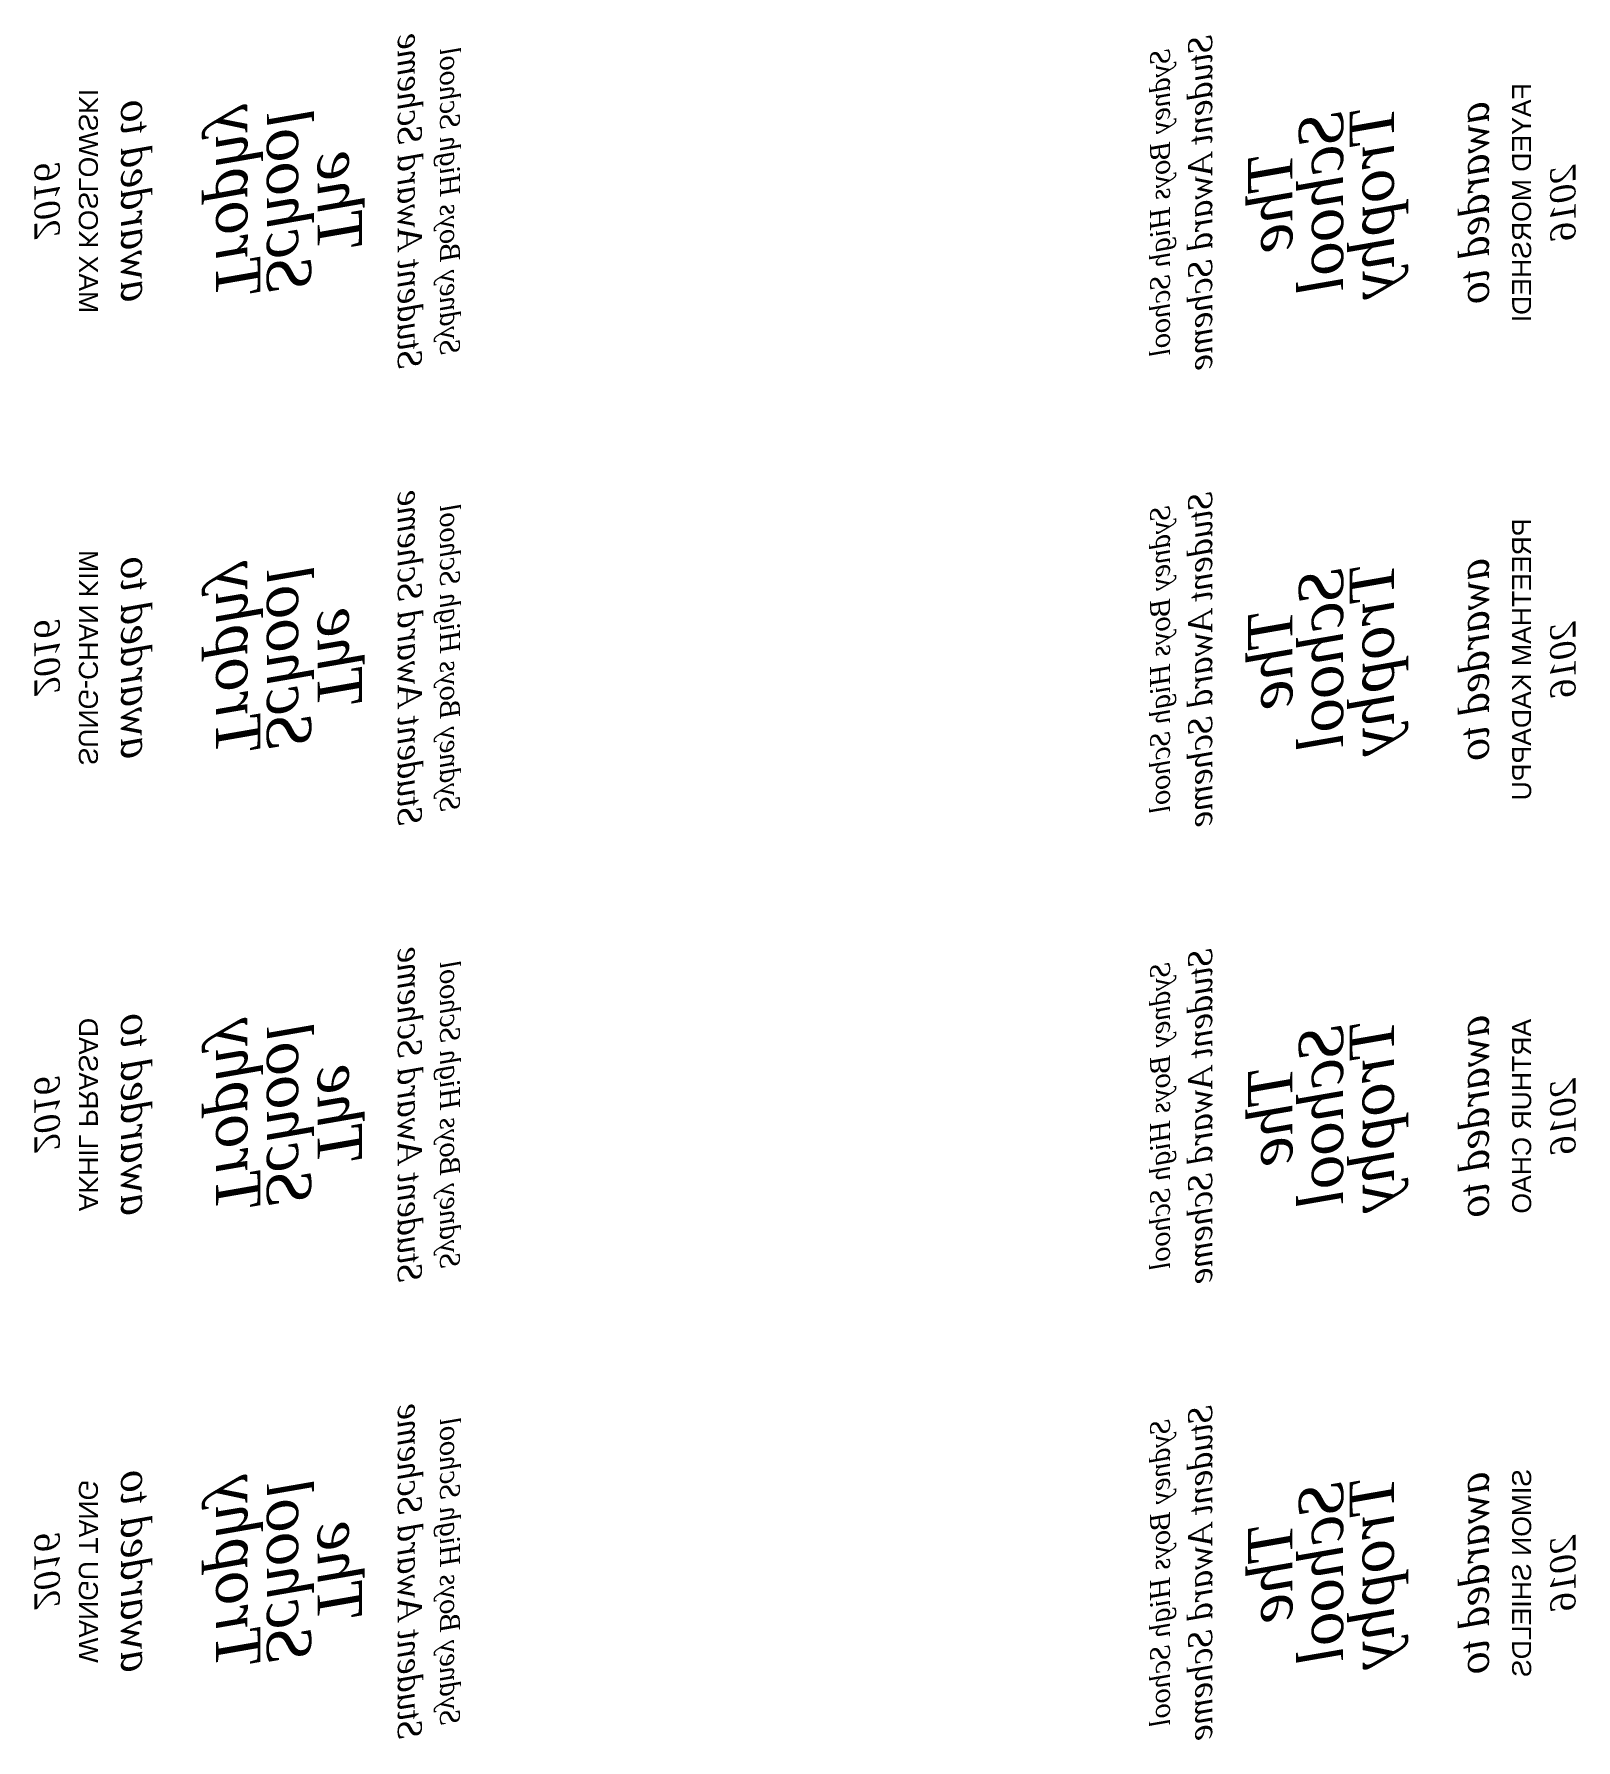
# Model space of a CAD drawing. Extents: x 56 to 421, y 23 to 427.
import ezdxf
from ezdxf.enums import TextEntityAlignment as Align

# ---------------------------------------------------------------- set-up
doc = ezdxf.new("R2010")
doc.units = 0
doc.styles.get("Standard").update_dxf_attribs({"font": 'arial.ttf'})
doc.styles.add('TIMES_ITALIC', font='timesi.ttf')

msp = doc.modelspace()

# ---------------------------------------------------------------- texts
at = {"layer": 'LINES', "color": 250, "linetype": 'ByBlock', "style": 'TIMES_ITALIC', "text_generation_flag": 2}
for s, height, rotation, p in [('Student Award Scheme', 5.7, 270, (142.275, 387.32)), ('Student Award Scheme', 5.7, 90, (335.05, 386.92)), ('Sydney Boys High School', 4.7, 270, (152.275, 387.32)), ('Sydney Boys High School', 4.7, 90, (325.05, 386.92)), ('awarded to', 7, 270, (76.775, 387.32)), ('Trophy', 10.5, 270, (99.275, 387.32)), ('School', 10.5, 270, (111.275, 387.32)), ('School', 10.5, 90, (366.05, 386.92)), ('Trophy', 10.5, 90, (378.05, 386.92)), ('awarded to', 7, 90, (400.55, 386.92)), ('2016', 6, 270, (56.275, 387.32)), ('The', 10.5, 270, (123.275, 387.32)), ('The', 10.5, 90, (354.05, 386.92)), ('2016', 6, 90, (421.05, 386.92)), ('Student Award Scheme', 5.7, 270, (142.275, 279.24)), ('Sydney Boys High School', 4.7, 270, (152.275, 279.24)), ('Sydney Boys High School', 4.7, 90, (325.05, 278.84)), ('Student Award Scheme', 5.7, 90, (335.05, 278.84)), ('awarded to', 7, 270, (76.775, 279.24)), ('Trophy', 10.5, 270, (99.275, 279.24)), ('School', 10.5, 270, (111.275, 279.24)), ('School', 10.5, 90, (366.05, 278.84)), ('Trophy', 10.5, 90, (378.05, 278.84)), ('awarded to', 7, 90, (400.55, 278.84)), ('The', 10.5, 270, (123.275, 279.24)), ('2016', 6, 270, (56.275, 279.24)), ('The', 10.5, 90, (354.05, 278.84)), ('2016', 6, 90, (421.05, 278.84)), ('Student Award Scheme', 5.7, 270, (142.275, 171.16)), ('Student Award Scheme', 5.7, 90, (335.05, 170.76)), ('Sydney Boys High School', 4.7, 270, (152.275, 171.16)), ('Sydney Boys High School', 4.7, 90, (325.05, 170.76)), ('awarded to', 7, 270, (76.775, 171.16)), ('Trophy', 10.5, 270, (99.275, 171.16)), ('awarded to', 7, 90, (400.55, 170.76)), ('School', 10.5, 270, (111.275, 171.16)), ('School', 10.5, 90, (366.05, 170.76)), ('Trophy', 10.5, 90, (378.05, 170.76)), ('The', 10.5, 270, (123.275, 171.16)), ('2016', 6, 270, (56.275, 171.16)), ('The', 10.5, 90, (354.05, 170.76)), ('2016', 6, 90, (421.05, 170.76)), ('Student Award Scheme', 5.7, 270, (142.275, 63.08)), ('Student Award Scheme', 5.7, 90, (335.05, 62.68)), ('Sydney Boys High School', 4.7, 270, (152.275, 63.08)), ('Sydney Boys High School', 4.7, 90, (325.05, 62.68)), ('awarded to', 7, 270, (76.775, 63.08)), ('Trophy', 10.5, 270, (99.275, 63.08)), ('awarded to', 7, 90, (400.55, 62.68)), ('School', 10.5, 270, (111.275, 63.08)), ('School', 10.5, 90, (366.05, 62.68)), ('Trophy', 10.5, 90, (378.05, 62.68)), ('The', 10.5, 270, (123.275, 63.08)), ('The', 10.5, 90, (354.05, 62.68)), ('2016', 6, 270, (56.275, 63.08)), ('2016', 6, 90, (421.05, 62.68))]:
    msp.add_text(s, height=height, rotation=rotation, dxfattribs=at).set_placement(p, align=Align.CENTER)
at = {"layer": 'LINES', "color": 250, "linetype": 'ByBlock', "text_generation_flag": 2}
for s, rotation, p in [('MAX KOSLOWSKI', 270, (66.775, 387.32)), ('FAYED MORSHEDI', 90, (410.55, 386.92)), ('PREETHAM KADAPPU', 90, (410.55, 278.84)), ('SUNG-CHAN KIM', 270, (66.775, 279.24)), ('ARTHUR CHAO', 90, (410.55, 170.76)), ('AKHIL PRASAD', 270, (66.775, 171.16)), ('SIMON SHIELDS', 90, (410.55, 62.68)), ('WANGU TANG', 270, (66.775, 63.08))]:
    msp.add_text(s, height=4.5, rotation=rotation, dxfattribs=at).set_placement(p, align=Align.CENTER)

doc.saveas('drawing.dxf')
